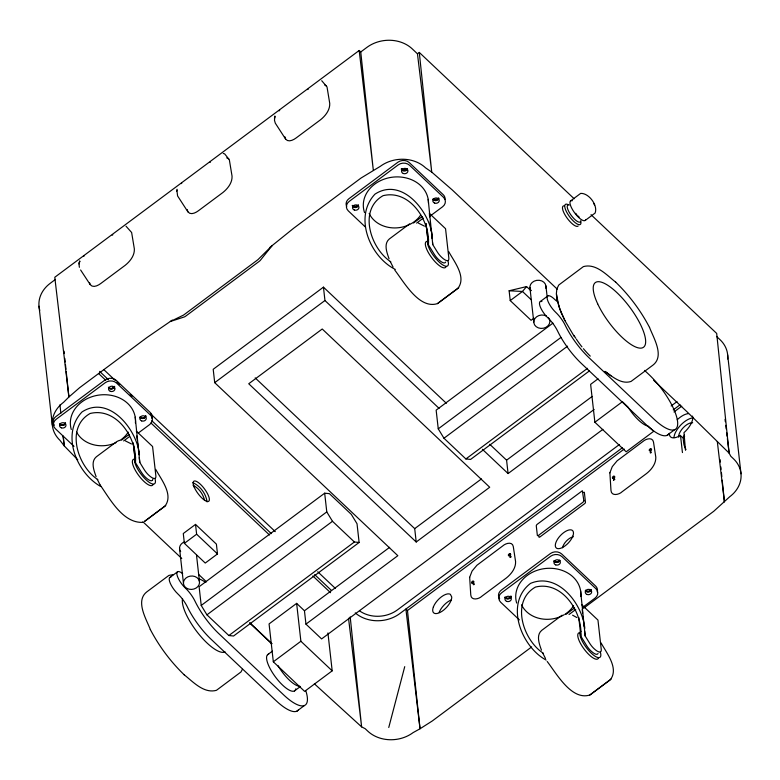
<?xml version="1.0" encoding="UTF-8"?>
<svg xmlns="http://www.w3.org/2000/svg" width="780" height="780" viewBox="0 0 780 780"><rect width="100%" height="100%" fill="white"/><g stroke="black" fill="none" stroke-linecap="round" stroke-linejoin="round"><path stroke-width="1.17" d="M136.285 431.116L152.578 446.511L155.873 475.927A12.09 3.871 53.3 0 1 148.804 475.215L148.541 474.971A9.272 2.964 53.3 0 1 144.193 469.57L139.796 462.433L135.213 417.163M429.253 213.301L445.546 228.686L448.841 258.102A12.09 3.871 53.3 0 1 441.773 257.39L441.509 257.147A9.272 2.964 53.3 0 1 437.171 251.755L432.764 244.608L428.181 199.339M581.666 604.685L597.958 620.081L601.253 649.486A12.09 3.871 53.3 0 1 594.184 648.775L593.921 648.531A9.272 2.964 53.3 0 1 589.582 643.139L585.175 635.992L580.593 590.723M152.305 480.431A12.09 3.871 53.3 0 1 145.733 477.497L145.48 477.253A9.272 2.964 53.3 0 1 141.131 471.851L135.437 462.608C137.495 438.691 116.824 406.955 90.129 413.478C64.974 427.625 77.649 466.401 97.822 479.612M445.633 262.09A12.09 3.871 53.3 0 1 438.711 259.672L438.448 259.428A9.272 2.964 53.3 0 1 434.099 254.036L428.405 244.784C430.462 220.876 409.793 189.13 383.097 195.663C357.952 209.81 370.617 248.576 390.79 261.797M207.061 501.871C206.086 493.915 200.245 485.891 192.835 482.664M473.401 581.441L473.411 581.285A1.209 0.546 -46.6 0 0 472.495 581.246L472.183 581.49A1.209 0.546 -46.6 0 0 471.744 582.904L471.968 582.913A1.209 0.546 -46.6 0 0 472.719 582.514L473.002 582.212A1.209 0.546 -46.6 0 0 473.314 581.734L473.314 581.734M614.279 476.492L614.279 476.336A1.209 0.546 -46.6 0 0 613.363 476.297L613.06 476.541A1.209 0.546 -46.6 0 0 612.534 477.896L614.182 476.785M510.159 553.937L510.12 554.2A1.209 0.546 -46.6 0 1 509.75 554.833L509.467 555.136A1.209 0.546 -46.6 0 1 508.852 555.506L508.326 555.301A1.209 0.546 -46.6 0 1 508.93 554.112L509.242 553.868A1.209 0.546 -46.6 0 1 510.159 553.907L510.12 554.2M583.889 501.062L582.367 490.756L536.825 524.589L536.26 525.691L537.361 535.499L537.927 535.724A1.209 0.546 -46.6 0 0 538.346 535.48L583.06 502.174L583.908 500.818M556.813 289.156L556.364 293.806L556.978 299.267M79.385 267.306L79.034 264.371L79.726 261.154L79.072 263.942M176.777 191.12L177.109 189.277M321.721 80.71L327.015 86.931L329.735 103.379C330.067 109.98 325.465 115.811 320.57 119.749L296.069 138.001C293.251 140.107 288.2 142.643 285.577 139.025L275.291 123.152L274.472 120.286L274.921 116.025M176.865 190.203L177.596 195.936L187.882 211.809C190.486 215.436 195.614 212.881 198.383 210.775L222.885 192.524C227.78 188.584 232.372 182.764 232.05 176.163L229.33 159.715L224.669 153.894L223.236 153.426M274.462 118.336L274.804 116.493L274.56 117.429M585.283 220.379L595.082 213.086C598.201 205.471 588.861 192.904 580.671 193.391L570.755 200.772M79.209 262.948L79.726 261.105M388.762 727.486L404.732 666.637M242.395 669.328L240.961 671.99L216.44 690.319C203.814 693.839 192.962 681.71 184.129 674.739M556.949 288.668L558.773 285.022L583.401 266.604C596.027 263.084 606.889 275.213 615.722 282.185M530.936 290.686L526.588 286.582L522.473 291.457L510.227 300.583L531.092 320.297L533.92 318.191M650.627 449.885L650.344 450.177A1.209 0.546 -46.6 0 1 649.876 450.499L649.194 450.352A1.209 0.546 -46.6 0 1 649.808 449.163L650.111 448.919A1.209 0.546 -46.6 0 1 650.998 448.831A1.209 0.546 -46.6 0 1 650.627 449.885L650.344 450.177M269.939 247.367L293.67 228.228L361.043 178.035L380.221 166.393A32.243 26.793 -6.4 0 1 425.587 167.856L431.73 172.107L452.215 189.91L557.281 289.185M83.635 256.376L84.074 256.045M181.33 183.593L181.759 183.261M279.035 110.799L279.689 110.311L279.279 110.614M144.495 521.43L165.74 505.499M394.787 270.114C403.933 281.941 419.133 309.504 437.463 303.605L458.708 287.674M547.199 661.499C556.345 673.325 571.545 700.889 589.875 694.99L611.12 679.058M359.18 50.486L373.318 170.216L360.75 51.967L359.18 50.486L54.776 277.27L68.903 397L63.56 402.305A32.243 26.793 -6.4 0 0 59.933 440.271L64.233 445.887L77.795 459.829M55.468 279.396L50.222 283.315A32.243 26.793 -6.4 0 0 39.78 310.343M360.75 51.967L366.873 47.404A32.243 26.793 -6.4 0 1 412.24 48.867L417.456 53.8L431.73 172.107L419.299 52.435L417.456 53.8M446.365 403.289L323.447 287.157L213.203 369.291L214.705 382.658L397.829 555.692L305.955 624.136L321.613 638.927L602.911 429.361M409.666 223.821L389.308 238.982C383.419 243.896 386.948 252.866 389.074 258.794M121.505 440.125L129.217 434.382M413.507 223.022L422.185 216.557M123.649 440.944L129.412 436.654M416.618 223.119L423.335 218.117M138.284 433.036L149.594 424.613A8.063 6.698 -6.4 0 0 150.501 415.126L116.581 383.077A8.063 6.698 -6.4 0 0 105.242 382.707L56.248 419.211A8.063 6.698 -6.4 0 0 55.341 428.707L73.993 446.335M430.306 215.923L442.562 206.797A8.063 6.698 -6.4 0 0 443.469 197.301L409.558 165.262A8.063 6.698 -6.4 0 0 398.209 164.892L349.216 201.396A8.063 6.698 -6.4 0 0 348.309 210.893L365.264 226.912M214.705 382.658L324.948 300.524L323.447 287.157M144.466 521.45L164.843 506.269C173.833 494.969 161.284 479.612 155.698 469.365M437.434 303.625L457.821 288.444C466.801 277.154 454.252 261.797 448.666 251.54M195.526 524.404L183.28 533.53L184.382 543.338L205.247 563.053L217.493 553.927L216.401 544.128L195.526 524.404L196.628 534.212L217.493 553.927M184.382 543.338L196.628 534.212M170.099 577.337L177.752 571.633M540.345 301.509L547.999 295.805M324.675 493.184L199.114 586.726L201.22 605.446L206.934 614.835L228.852 635.534L233.561 636.012L359.122 542.471L357.026 523.75L351.312 514.361L329.394 493.662L324.675 493.184L326.781 511.904L332.494 521.293L354.412 541.993L359.122 542.471M552.952 323.125L436.147 410.144L438.253 428.854L443.966 438.243L465.884 458.952L470.594 459.42L589.349 370.958M201.22 605.446L326.781 511.904M438.253 428.854L560.888 337.486M206.934 614.835L332.494 521.293M443.966 438.243L567.577 346.154M228.852 635.534L354.412 541.993M465.884 458.952L587.545 368.306M305.955 624.136L304.453 610.769L296.634 603.379L269.071 623.912L273.322 661.791L304.619 691.373L332.183 670.839L327.931 632.95M598.045 378.817L590.626 384.355L594.877 422.233L626.184 451.805L653.737 431.272L648.209 426.133A22.571 7.225 53.3 0 1 627.988 407.033L622.44 401.7L594.877 422.233M304.453 610.769L389.62 547.326M416.208 542.002L248.732 383.76L322.228 329.004L489.703 487.247L416.208 542.002L414.706 528.635L481.435 478.92M594.145 409.441L508.082 473.558L506.581 460.19L592.176 396.425M267.56 654.742L272.376 651.154M273.322 661.791L300.885 641.258L296.634 603.379M619.349 444.571L397.488 609.853A29.016 24.112 -6.4 0 1 359.873 611.111M671.141 405.98L677.011 401.612M294.411 690.983L300.183 686.683M622.499 447.681L399.779 613.606A32.243 26.793 -6.4 0 1 355.251 612.895M673.237 409.88L680.062 404.791M314.379 683.807L361.618 726.882L365.147 728.666L367.76 731.133A32.243 26.793 -6.4 0 0 413.127 732.596L420.03 728.774L407.472 610.525L624.244 449.026M673.978 411.976L681.759 406.185M296.78 711.214L304.444 705.51M667.036 435.377L674.69 429.673M613.587 477.555L612.983 477.935M562.078 615.206L541.72 630.367C535.831 635.281 539.36 644.251 541.486 650.179M565.919 614.406L574.597 607.942M569.029 614.504L575.747 609.502M582.718 607.308L594.974 598.182A8.063 6.698 -6.4 0 0 595.881 588.685L561.971 556.647A8.063 6.698 -6.4 0 0 550.621 556.276L501.628 592.78A8.063 6.698 -6.4 0 0 500.721 602.277L519.373 619.895M531.658 646.942L432.296 720.954L420.03 728.774L405.902 609.043L407.472 610.525M583.479 608.322L713.739 511.29L729.778 496.685A32.243 26.793 -6.4 0 0 733.414 458.718L730.801 456.251L729.115 453.102L687.248 411.996L653.65 380.25M598.045 653.474A12.09 3.871 53.3 0 1 591.113 651.056L590.86 650.812A9.272 2.964 53.3 0 1 586.511 645.421L580.817 636.168C582.875 612.261 562.204 580.515 535.509 587.048C510.364 601.195 523.029 639.971 543.202 653.182M589.846 695.009L610.233 679.828C619.213 668.538 606.664 653.182 601.078 642.925M307.603 89.593L308.168 89.252M209.908 162.376L210.473 162.035M112.222 235.15L112.788 234.809M172.322 320.093L146.981 337.506L79.609 387.699L68.903 397L66.212 371.66M685.981 449.534A14.625 4.68 53.3 0 1 683.719 443.215L683.105 437.755L684.645 436.693M683.105 437.755L680.053 435.572A15.317 6.971 -46.6 0 1 671.668 437.58L670.634 436.956A15.317 6.971 -46.6 0 1 669.416 433.28M119.398 440.349L116.698 441.636L96.34 456.807C90.451 461.721 93.98 470.691 96.106 476.609M142.964 522.356C122.996 523.419 110.087 499.161 100.181 485.062M510.227 300.583L509.125 290.774L526.588 286.582M509.125 290.774L522.473 291.457L531.17 299.676M173.404 574.606L168.928 575.396L146.825 591.854C135.057 601 146.425 619.222 150.286 629.441L150.345 629.548M226.726 157.843L228.764 158.896M126.028 226.2L131.635 232.499L134.355 248.947C134.677 255.548 130.084 261.368 125.19 265.307L100.688 283.559C97.919 285.656 92.791 288.22 90.197 284.583L80.603 269.977M193.079 485.306C198.9 488.124 203.161 494.247 204.633 500.458M418.392 223.09L424.408 226.132M125.424 440.915L131.44 443.956M324.792 85.117L325.426 85.381M395.284 269.422C369.944 256.708 353.36 216.82 374.995 194.123C402.08 176.475 430.102 211.936 432.422 236.954M572.598 615.186L576.82 617.526M546.136 660.085C521.04 646.503 504.445 603.359 530.527 583.372C557.788 571.916 582.309 603.642 584.834 628.339M100.757 486.525C76.537 472.973 60.703 434.216 82.027 411.938C109.112 394.3 137.124 429.76 139.454 454.769M610.974 375.863L604.987 371.387C612.222 376.477 621.367 384.735 631.03 381.449L653.026 365.069C664.794 355.924 653.416 337.701 649.555 327.483L649.496 327.376M325.709 85.498L326.459 86.112M419.299 52.435L574.187 198.783M591.006 214.675L716.683 333.43L729.115 453.102L727.37 438.613M716.586 336.443L720.067 339.729A32.243 26.793 -6.4 0 1 727.642 359.014M644.602 370.422L648.98 374.566A40.306 12.889 53.3 0 1 677.567 421.502A40.306 12.889 53.3 0 1 653.981 419.133L589.095 357.815A40.306 12.889 53.3 0 1 565.246 325.328A16.127 5.158 53.3 0 0 555.711 312.331A12.09 3.871 53.3 0 1 547.141 298.252A12.09 3.871 53.3 0 1 554.209 298.964A16.127 5.158 53.3 0 0 557.242 301.47M489.752 444.288L506.581 460.19M324.948 300.524L439.072 408.359M482.42 449.319L508.082 473.558M255.167 377.881L414.706 528.635M103.681 369.496L115.177 380.357M116.951 382.034L119.603 384.54M130.211 394.573L131.986 396.24M150.559 413.79L275.281 531.638M317.743 571.76L335.429 588.471M99.596 371.377L108.449 379.733M151.817 420.712L271.303 533.617M314.671 574.597L331.49 590.489M98.651 373.581L105.729 380.269M112.808 386.958L114.582 388.635M150.871 422.916L269.471 534.983M312.839 575.962L330.535 592.693M300.885 641.258L332.183 670.839M142.906 521.771L181.759 558.49M198.559 574.363L206.515 581.88M249.844 622.82L271.947 643.705M249.795 623.054L271.723 643.773M615.635 282.097C629.284 295.279 640.77 310.674 649.555 327.483M184.216 674.827C170.566 661.645 159.071 646.25 150.286 629.441M574.382 336.687L564.876 320.56M594.643 205.15L593.765 203.531M393.071 267.101L390.234 261.476M545.483 658.486L542.646 652.86M100.103 484.926L97.266 479.3M561.317 312.926L564.934 320.677L560.079 309.592L557.027 299.481M285.577 139.025L284.944 136.861M187.882 211.809L187.239 209.547M90.197 284.583L89.641 282.867M558.675 305.828L561.385 313.063M558.763 306.004L556.51 294.265M725.039 419.299L725.332 421.717M725.77 425.334L726.2 428.961M726.638 432.578L727.077 436.205M348.523 618.238L361.618 726.882L350.2 616.883M63.073 436.225L64.233 445.887L63.229 436.215M717.308 441.519L724.444 501.988L722.202 480.188M727.652 354.802L741 473.791M680.492 435.289L682.334 451.756A7.966 2.545 53.3 0 0 682.5 452.566M545.932 285.928L547.141 296.712M582.212 609.502L582.611 613.109M583.021 616.726L583.284 619.135M583.83 623.951L584.093 626.359M584.639 631.176L585.175 635.992M578.799 617.448L580.817 636.168M529.893 287.401L533.793 322.159M538.814 535.977L538.922 536.981A1.209 0.546 -46.6 0 0 539.916 536.962L584.63 503.656A1.209 0.546 -46.6 0 0 585.468 502.3L584.376 492.492A1.209 0.546 -46.6 0 0 583.382 492.511M429.39 214.5L429.663 216.908M430.199 221.725L430.472 224.133M431.008 228.95L431.281 231.358M431.691 234.975L432.091 238.592M432.5 242.2L432.764 244.608M426.124 223.733L428.483 244.725M426.055 223.821L428.405 244.784M196.531 555.321L199.485 581.695M179.546 548.408L183.446 583.167M136.822 435.932L137.231 439.549M137.641 443.157L138.041 446.774M138.45 450.392L138.85 453.999M139.259 457.616L139.796 462.433M133.419 443.888L135.515 462.55M133.224 442.835L135.437 462.608M39 306.209L52.348 425.197M64.038 351.146L64.291 353.564M64.808 358.39L65.189 362.008M65.442 364.416L65.959 369.242M720.096 459.605L720.34 462.023M720.837 466.869L721.091 469.287M721.461 472.924L721.832 476.56M59.962 404.791L60.84 413.244M114.367 386.5A3.227 2.681 -6.4 0 1 112.076 388.772A3.227 2.681 -6.4 0 1 108.732 388.05M407.413 168.802A3.227 2.681 -6.4 0 1 404.508 170.342A3.227 2.681 -6.4 0 1 401.661 168.928M559.669 560.567A3.227 2.681 -6.4 0 1 554.209 561.064M407.531 168.987A3.227 2.681 -6.4 0 1 404.245 171.064A3.227 2.681 -6.4 0 1 401.252 168.899M114.67 386.363A3.227 2.681 -6.4 0 1 111.823 388.859A3.227 2.681 -6.4 0 1 108.41 387.163M511.046 596.427A3.227 2.681 -6.4 0 1 508.472 598.884A3.227 2.681 -6.4 0 1 505.011 597.636M559.942 560.371A3.227 2.681 -6.4 0 1 557.203 562.419A3.227 2.681 -6.4 0 1 554.014 561.132M597.275 591.883A8.063 6.698 -6.4 0 0 595.579 586.014L561.668 553.966A8.063 6.698 -6.4 0 0 550.319 553.605L501.325 590.109A8.063 6.698 -6.4 0 0 498.712 596.866M499.678 598.777A8.063 6.698 -6.4 0 1 499.102 597.85M591.25 589.953A3.227 2.681 -6.4 0 1 588.51 592A3.227 2.681 -6.4 0 1 585.312 590.713M516.662 603.067A32.653 27.134 -6.4 0 1 545.668 568.474A32.653 27.134 -6.4 0 1 580.778 596.534M573.602 605.66A28.616 23.78 -6.4 0 1 565.1 614.172M564.203 614.718A28.616 23.78 -6.4 0 1 521.576 604.812M600.356 652.139A16.127 5.158 53.3 0 1 589.592 651.495A16.127 5.158 53.3 0 1 580.963 631.303M598.494 658.008A16.127 5.158 53.3 0 1 587.672 653.328A16.127 5.158 53.3 0 1 577.795 636.109L577.756 635.739A16.127 5.158 53.3 0 1 579.735 632.687M65.569 423.316A3.227 2.681 -6.4 0 1 62.819 425.363A3.227 2.681 -6.4 0 1 59.631 424.076M151.895 418.314A8.063 6.698 -6.4 0 0 150.199 412.444L116.288 380.406A8.063 6.698 -6.4 0 0 104.939 380.035L55.946 416.54A8.063 6.698 -6.4 0 0 53.333 423.296M54.298 425.207A8.063 6.698 -6.4 0 1 53.723 424.291M145.967 415.935A3.227 2.681 -6.4 0 1 143.393 418.392A3.227 2.681 -6.4 0 1 139.932 417.144M71.282 429.507A32.653 27.134 -6.4 0 1 100.288 394.914A32.653 27.134 -6.4 0 1 135.398 422.965M128.222 432.091A28.616 23.78 -6.4 0 1 119.72 440.602M115.996 442.65A28.616 23.78 -6.4 0 1 76.596 432.081M152.831 479.164A12.09 3.871 53.3 0 1 152.666 479.905M154.976 478.569A16.127 5.158 53.3 0 1 144.212 477.925A16.127 5.158 53.3 0 1 135.574 457.743M153.114 484.448A16.127 5.158 53.3 0 1 142.291 479.758A16.127 5.158 53.3 0 1 132.405 462.55L132.376 462.179A16.127 5.158 53.3 0 1 134.355 459.118M358.537 205.491A3.227 2.681 -6.4 0 1 355.251 207.568A3.227 2.681 -6.4 0 1 352.258 205.403M445.058 199.446A8.063 6.698 -6.4 0 0 443.167 194.63L409.256 162.581A8.063 6.698 -6.4 0 0 397.917 162.22L348.913 198.724A8.063 6.698 -6.4 0 0 346.69 206.466M438.838 198.569A3.227 2.681 -6.4 0 1 436.098 200.616A3.227 2.681 -6.4 0 1 432.9 199.329M364.543 212.608A32.653 27.134 -6.4 0 1 391.521 177.304A32.653 27.134 -6.4 0 1 428.473 203.2M420.664 215.085A28.616 23.78 -6.4 0 1 409.929 224.357M408.964 224.825A28.616 23.78 -6.4 0 1 369.164 213.428M447.944 260.754A16.127 5.158 53.3 0 1 437.18 260.11A16.127 5.158 53.3 0 1 428.552 239.918M446.082 266.623A16.127 5.158 53.3 0 1 435.26 261.944A16.127 5.158 53.3 0 1 425.383 244.725L425.344 244.355A16.127 5.158 53.3 0 1 427.323 241.293M668.723 434.08A40.306 12.889 53.3 0 1 646.327 424.837L581.432 363.519A40.306 12.889 53.3 0 1 557.593 331.032A16.127 5.158 53.3 0 0 548.057 318.035A12.09 3.871 53.3 0 1 540.15 306.53A12.09 3.871 53.3 0 1 541.905 301.538M590.265 356.128A34.661 11.086 53.3 0 1 583.43 348.699M581.958 346.885A34.661 11.086 53.3 0 1 576.449 339.281M575.825 338.315A34.661 11.086 53.3 0 1 574.021 335.4M438.711 198.383A3.227 2.681 -6.4 0 1 433.251 198.89M438.662 197.935A3.227 2.681 -6.4 0 1 433.368 198.617M407.072 168.753A3.227 2.681 -6.4 0 1 401.895 168.86M358.41 205.306A3.227 2.681 -6.4 0 1 355.514 206.846A3.227 2.681 -6.4 0 1 352.667 205.432M358.361 204.867A3.227 2.681 -6.4 0 1 353.067 205.54M145.665 416.081A3.227 2.681 -6.4 0 1 143.374 418.353A3.227 2.681 -6.4 0 1 140.03 417.631M145.499 416.081A3.227 2.681 -6.4 0 1 143.062 417.973A3.227 2.681 -6.4 0 1 139.981 417.183M114.192 386.5A3.227 2.681 -6.4 0 1 108.868 387.767M65.364 423.004A3.227 2.681 -6.4 0 1 63.073 425.276A3.227 2.681 -6.4 0 1 59.728 424.554M65.189 423.004A3.227 2.681 -6.4 0 1 62.761 424.895A3.227 2.681 -6.4 0 1 59.68 424.106M511.007 596.193A3.227 2.681 -6.4 0 1 508.316 598.553A3.227 2.681 -6.4 0 1 504.923 597.188M510.832 596.193A3.227 2.681 -6.4 0 1 508.267 598.114A3.227 2.681 -6.4 0 1 505.157 597.129M559.621 560.118A3.227 2.681 -6.4 0 1 554.151 560.625M590.977 590.148A3.227 2.681 -6.4 0 1 585.507 590.645M590.928 589.7A3.227 2.681 -6.4 0 1 585.458 590.197M692.504 416.081A15.317 6.971 -46.6 0 1 692.231 420.869L691.49 422.809A15.317 6.971 -46.6 0 1 683.982 432.637L685.405 449.475A7.966 2.545 53.3 0 0 685.562 450.284M677.235 419.747A15.317 6.971 -46.6 0 1 685.006 414.473L686.809 413.887A15.317 6.971 -46.6 0 1 688.447 413.644M510.071 554.19A1.209 0.546 -46.6 0 1 510.608 554.794A1.209 0.546 -46.6 0 1 509.33 556.013A1.209 0.546 -46.6 0 1 508.979 555.233M473.323 581.568A1.209 0.546 -46.6 0 1 473.831 582.231A1.209 0.546 -46.6 0 1 472.495 583.411A1.209 0.546 -46.6 0 1 472.319 582.446M439.169 612.378A12.499 5.684 -46.6 0 1 451.201 599.966M673.959 437.57A15.317 6.971 -46.6 0 1 680.852 424.954A15.317 6.971 -46.6 0 1 692.991 417.934M578.165 226.034A12.499 3.997 53.3 0 1 566.709 217.552A12.499 3.997 53.3 0 1 564.008 205.803M580.905 221.754A12.499 3.997 53.3 0 1 575.211 222.69A12.499 3.997 53.3 0 1 565.539 209.644A12.499 3.997 53.3 0 1 568.24 204.662M580.827 220.643A10.481 3.354 53.3 0 1 571.282 215.485A10.481 3.354 53.3 0 1 569.254 205.013M579.101 216.986A10.481 3.354 53.3 0 1 577.951 215.904M576.8 214.666A10.481 3.354 53.3 0 1 575.679 213.31M678.736 437.2A10.481 4.768 -46.6 0 1 683.397 427.547A10.481 4.768 -46.6 0 1 692.679 422.819M562.536 547.794A8.95 4.075 -46.6 0 1 573.144 536.855M585.663 219.794A12.217 3.91 53.3 0 1 574.08 212.082A12.217 3.91 53.3 0 1 572.325 200.733M683.446 437.999A8.258 3.763 -46.6 0 1 684.392 434.986M180.668 551.616A8.063 6.698 -6.4 0 1 180.073 550.612M179.692 549.529A8.063 6.698 -6.4 0 1 184.392 541.905M548.379 317.577A8.063 6.698 -6.4 0 1 543.514 328.214A8.063 6.698 -6.4 0 1 533.949 320.648A8.063 6.698 -6.4 0 1 546.448 316.056M531.014 290.608A8.063 6.698 -6.4 0 1 536.698 280.361A8.063 6.698 -6.4 0 1 545.766 288.2M199.582 579.072A40.306 12.889 53.3 0 1 205.364 582.192M170.791 577.219A12.09 3.871 53.3 0 0 170.196 583.099A12.09 3.871 53.3 0 0 177.811 593.873A16.127 5.158 53.3 0 1 187.346 606.869A40.306 12.889 53.3 0 0 211.185 639.356L276.081 700.674A40.306 12.889 53.3 0 0 298.467 709.917M182.686 573.67A12.09 3.871 53.3 0 0 176.972 574.665A12.09 3.871 53.3 0 0 185.464 588.169A16.127 5.158 53.3 0 1 195 601.166A40.306 12.889 53.3 0 0 218.839 633.652L283.735 694.97A40.306 12.889 53.3 0 0 305.906 691.109M225.079 651.895A34.661 11.086 53.3 0 1 198.169 633.292A34.661 11.086 53.3 0 1 182.549 598.64M299.861 686.273A22.571 7.225 53.3 0 1 277.933 665.545M295.805 688.808A22.571 7.225 53.3 0 1 276.49 678.366A22.571 7.225 53.3 0 1 268.651 654.167M473.323 584.581C474.757 585.439 474.513 582.163 473.323 584.581M510.071 557.203C511.514 558.041 511.319 554.775 510.071 557.203M613.538 480.129L614.737 479.232L613.538 480.129M650.286 452.751C651.739 453.59 651.495 450.343 650.286 452.751M469.667 577.298L470.769 594.955C471.178 600.98 478.94 599.186 481.913 596.183L506.415 577.931C511.309 573.992 515.902 568.172 515.58 561.571L513.289 546.546C512.382 541.203 505.537 543.299 502.817 545.873L476.902 565.276L472.056 571.096L469.667 577.298M609.882 472.846L610.984 490.493C611.403 496.558 619.183 494.715 622.128 491.731L646.62 473.479C651.524 469.55 656.048 463.778 655.804 457.207L653.504 442.094C652.616 436.751 645.733 438.857 643.032 441.412L617.117 460.814L612.271 466.635L609.882 472.846M433.387 606.918L432.91 608.458A12.499 5.684 -46.6 0 0 434.538 613.363L435.601 613.587A12.499 5.684 -46.6 0 0 449.845 602.969L450.703 601.312A12.499 5.684 -46.6 0 0 451.727 596.944L450.343 594.292A12.499 5.684 -46.6 0 0 441.441 596.807A12.499 5.684 -46.6 0 0 433.387 606.918M572.822 536.182L572.12 537.742A11.934 5.431 -46.6 0 1 557.544 548.593L556.637 548.242A11.934 5.431 -46.6 0 1 563.657 532.652A11.934 5.431 -46.6 0 1 572.822 536.182M271.859 245.885L260.413 260.257A4.027 1.833 -46.6 0 1 259.145 261.427L185.64 316.183A4.027 1.833 -46.6 0 1 184.324 316.933L170.371 321.497L182.764 315.461A4.027 1.833 -46.6 0 0 184.08 314.701L257.575 259.945A4.027 1.833 -46.6 0 0 258.843 258.775L271.859 245.885M306.16 90.607L306.16 90.607M208.465 163.391L208.465 163.391M110.779 236.174L110.779 236.174M506.737 601.399A3.227 2.681 -6.4 0 0 511.358 598.65A3.227 2.681 -6.4 0 0 506.347 596.778A3.227 2.681 -6.4 0 0 506.737 601.399M555.731 564.895A3.227 2.681 -6.4 0 0 560.352 562.146A3.227 2.681 -6.4 0 0 555.35 560.274A3.227 2.681 -6.4 0 0 555.731 564.895M587.038 594.477A3.227 2.681 -6.4 0 0 591.659 591.718A3.227 2.681 -6.4 0 0 586.648 589.856A3.227 2.681 -6.4 0 0 587.038 594.477M61.357 427.84A3.227 2.681 -6.4 0 0 65.978 425.081A3.227 2.681 -6.4 0 0 60.967 423.209A3.227 2.681 -6.4 0 0 61.357 427.84M110.351 391.336A3.227 2.681 -6.4 0 0 114.972 388.577A3.227 2.681 -6.4 0 0 109.97 386.704A3.227 2.681 -6.4 0 0 110.351 391.336M141.658 420.917A3.227 2.681 -6.4 0 0 146.279 418.158A3.227 2.681 -6.4 0 0 141.268 416.286A3.227 2.681 -6.4 0 0 141.658 420.917M354.325 210.015A3.227 2.681 -6.4 0 0 358.946 207.266A3.227 2.681 -6.4 0 0 353.935 205.393A3.227 2.681 -6.4 0 0 354.325 210.015M403.319 173.511A3.227 2.681 -6.4 0 0 407.94 170.761A3.227 2.681 -6.4 0 0 402.938 168.889A3.227 2.681 -6.4 0 0 403.319 173.511M434.626 203.093A3.227 2.681 -6.4 0 0 439.247 200.333A3.227 2.681 -6.4 0 0 434.245 198.471A3.227 2.681 -6.4 0 0 434.626 203.093M597.675 303.829A40.306 12.889 53.3 0 0 642.964 347.597A40.306 12.889 53.3 0 0 617.682 293.348A40.306 12.889 53.3 0 0 597.675 303.829M194.152 487.003A12.499 3.997 53.3 0 0 208.221 501.501A12.499 3.997 53.3 0 0 201.406 485.257A12.499 3.997 53.3 0 0 194.152 487.003M650.5 450.938A1.209 0.546 -46.6 0 0 651.485 449.28A1.209 0.546 -46.6 0 0 649.906 450.177A1.209 0.546 -46.6 0 0 650.5 450.938M613.753 478.315A1.209 0.546 -46.6 0 0 614.737 476.658A1.209 0.546 -46.6 0 0 613.158 477.555A1.209 0.546 -46.6 0 0 613.753 478.315M187.064 588.471A8.063 6.698 -6.4 0 0 199.524 582.835A8.063 6.698 -6.4 0 0 187.882 576.839A8.063 6.698 -6.4 0 0 187.064 588.471"/></g></svg>
